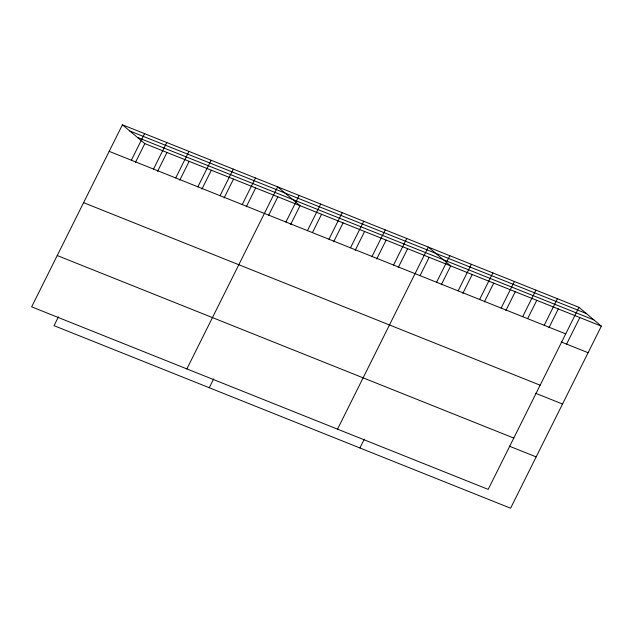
<?xml version="1.0" encoding="UTF-8"?>
<svg xmlns="http://www.w3.org/2000/svg" width="633" height="633" viewBox="0 0 633 633"><rect width="100%" height="100%" fill="white"/><g stroke="black" fill="none" stroke-linecap="round" stroke-linejoin="round"><path stroke-width="0.95" d="M122.422 124.788L31.65 306.847L488.193 489.388L578.958 307.329L122.422 124.788L144.807 143.612L601.35 326.153L510.578 508.212L54.042 325.671L58.45 316.824M131.355 160.22L144.593 133.658M135.415 162.467L144.807 143.612M153.526 169.082L166.772 142.52M157.585 171.329L166.985 152.482M175.705 177.952L188.943 151.39M179.764 180.199L189.156 161.344M197.876 186.814L211.121 160.252M201.935 189.061L211.335 170.214M220.055 195.684L233.292 169.122M224.114 197.931L233.506 179.084M242.225 204.546L255.471 177.984M246.284 206.793L255.685 187.946M186.877 368.912L277.642 186.854L300.034 205.678L290.634 224.525M268.463 215.663L277.855 196.816M285.926 222.017L299.164 195.462M209.262 387.736L213.677 378.89M307.448 230.626L320.686 204.063M312.583 232.279L321.556 214.286M328.97 239.227L342.208 212.672M333.678 241.743L343.078 222.887M350.492 247.835L363.73 221.273M355.2 250.344L364.6 231.496M372.014 256.444L385.26 229.882M376.722 258.952L386.122 240.097M393.536 265.045L406.782 238.483M398.252 267.553L407.644 248.706M337.531 429.15L428.304 247.092L450.688 265.915L441.296 284.763M420.201 275.308L429.166 257.315M436.58 282.255L449.826 255.7M359.924 447.974L364.331 439.128M458.102 290.864L471.348 264.301M462.818 293.372L472.218 274.524M479.624 299.472L492.87 272.91M484.34 301.981L493.74 283.125M501.146 308.073L514.392 281.511M505.862 310.581L515.262 291.734M522.668 316.682L535.914 290.12M527.811 318.328L536.784 300.335M544.198 325.283L557.436 298.721M548.906 327.791L558.306 308.944M566.582 344.107L579.828 317.552M129.805 130.999L586.348 313.541M137.424 137.401L593.96 319.942M109.177 151.35L565.72 333.892M561.202 341.962L588.104 352.716M83.596 202.663L540.131 385.204M535.621 393.275L562.523 404.028M57.231 255.534L513.774 438.068M509.264 446.138L536.167 456.899M578.958 307.329L601.35 326.153"/></g></svg>
